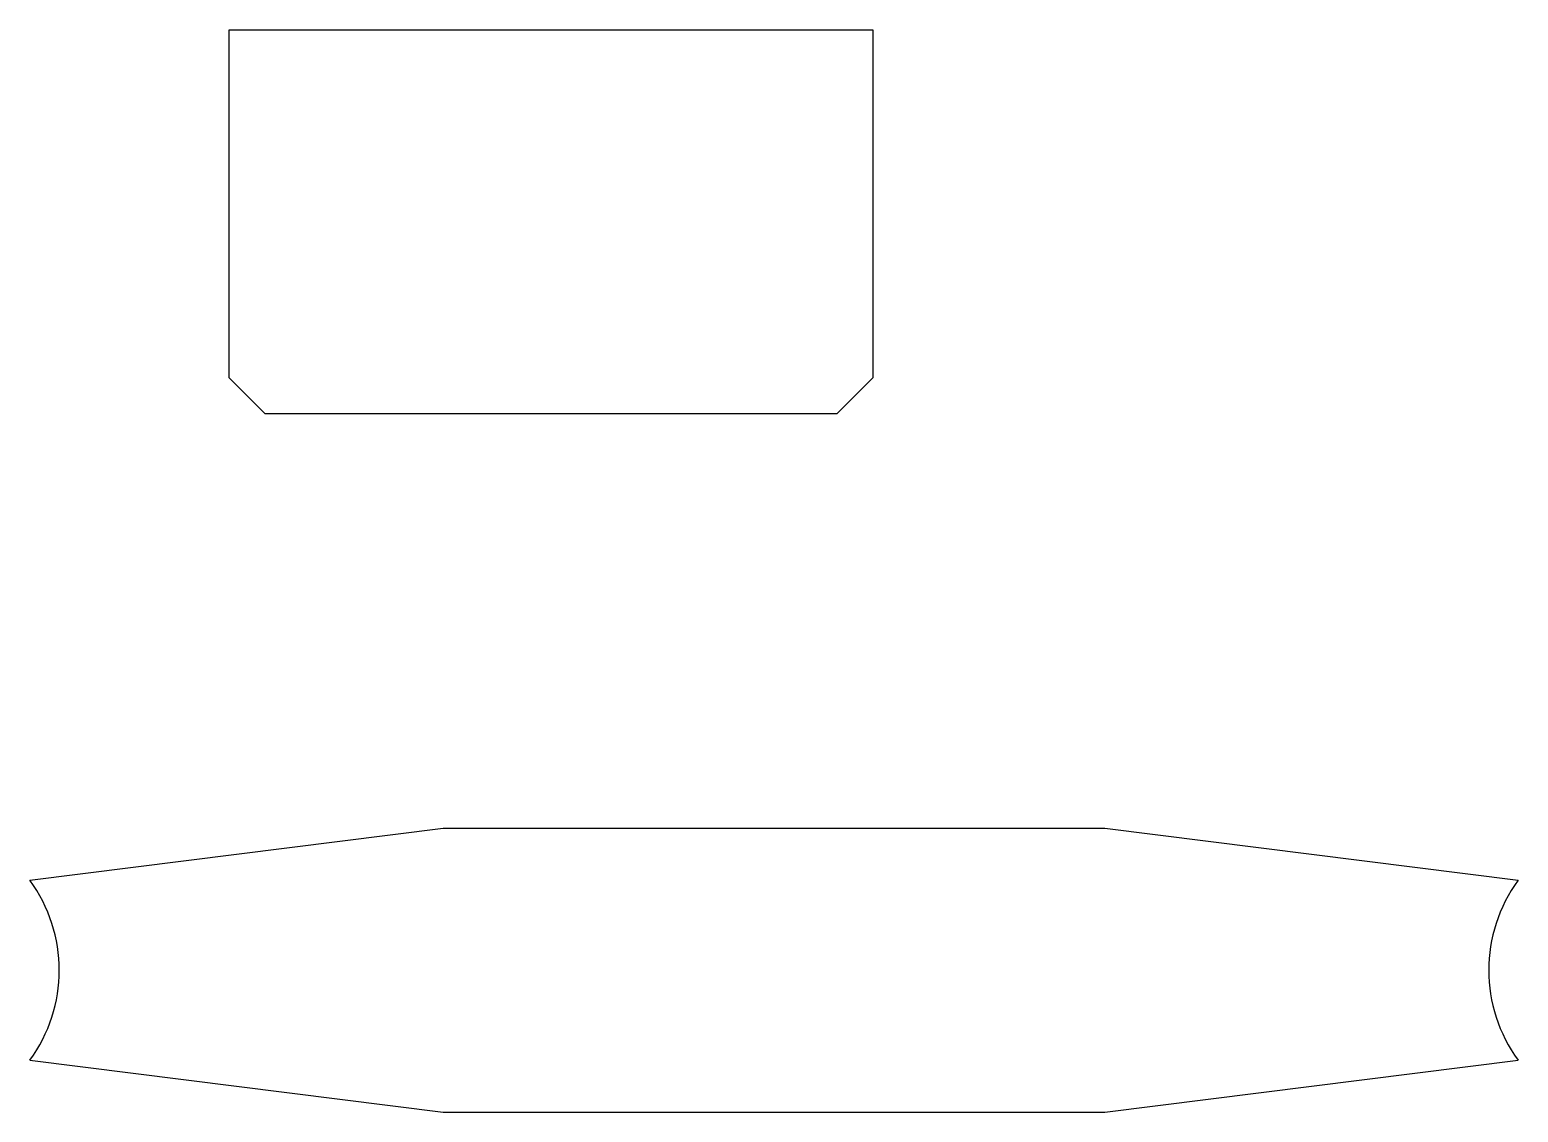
# Model space of a CAD drawing. Header units: millimetres. Extents: x 2309 to 2681, y 1201 to 1472.
import ezdxf

# ---------------------------------------------------------------- set-up
doc = ezdxf.new("R2010")
doc.units = ezdxf.units.MM

msp = doc.modelspace()

# ---------------------------------------------------------------- linework, layer by layer
for p, q in [((2309.21, 1259.23), (2412.59, 1272.23)), ((2412.59, 1272.23), (2578.09, 1272.23)), ((2578.09, 1272.23), (2681.47, 1259.23)), ((2309.21, 1214.23), (2412.59, 1201.23)), ((2578.09, 1201.23), (2681.47, 1214.23)), ((2412.59, 1201.23), (2578.09, 1201.23))]:
    msp.add_line(p, q)
msp.add_lwpolyline([(2359.07, 1471.89), (2520.07, 1471.89), (2520.07, 1384.89), (2511.07, 1375.89), (2368.07, 1375.89), (2359.07, 1384.89)], close=True)
for centre, start, end in [((2278.59, 1236.73), 323.6935, 36.3065), ((2712.09, 1236.73), 143.6935, 216.3065)]:
    msp.add_arc(centre, 38, start, end)

doc.saveas('drawing.dxf')
